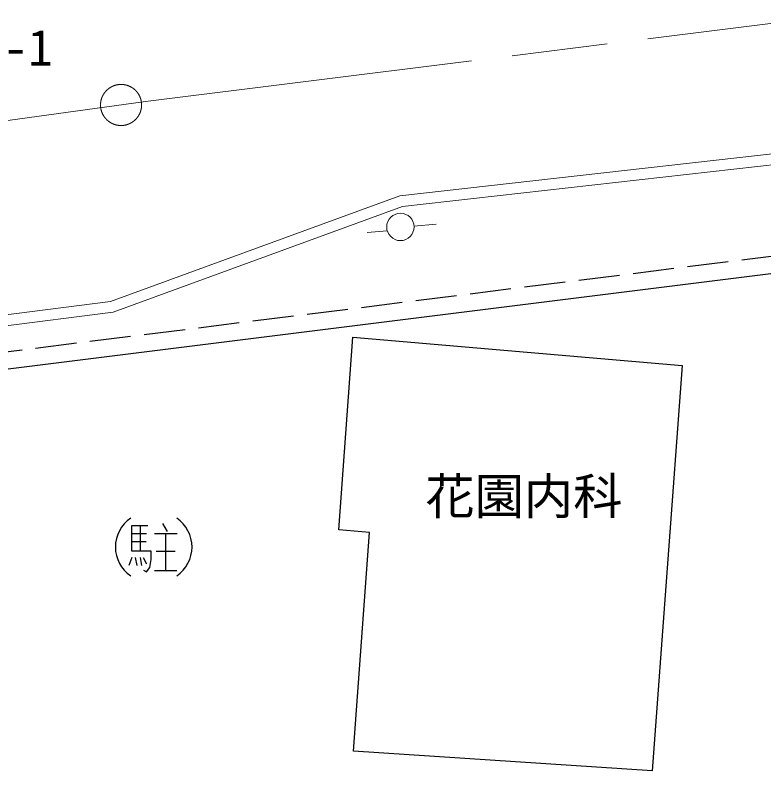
# Model space of a CAD drawing. Units: millimetres, scale not verified. Extents: x 40000 to 680000, y 20000 to 380000.
# Drawn here: x 161779 to 189131, y 264909 to 292521 of the extents above; entities that cross this region are included whole.
import ezdxf
from ezdxf.enums import TextEntityAlignment as Align

# ---------------------------------------------------------------- set-up
doc = ezdxf.new("R2010")
doc.units = ezdxf.units.MM
doc.header["$LTSCALE"] = 1000
doc.linetypes.add('CHAIN', pattern=[18.5, 12, -1.5, 3.5, -1.5])
for name, color, linetype, lineweight in [('M-BGD', 7, 'Continuous', 25), ('M-BMK', 2, 'CHAIN', 13), ('M-BMK-SRVR', 3, 'Continuous', 25), ('M-WORK', 1, 'Continuous', 13)]:
    doc.layers.add(name, color=color, linetype=linetype, lineweight=lineweight)
doc.styles.add('ＭＳ ゴシック', font='')
doc.styles.get('ＭＳ ゴシック').set_extended_font_data('MS Gothic')

msp = doc.modelspace()

# ---------------------------------------------------------------- linework, layer by layer
at = {"layer": 'M-BGD'}
for p, q in [((227254, 287801), (97471, 271576)), ((189815, 283755), (188326, 283569)), ((187830, 283507), (186342, 283321)), ((185846, 283259), (184357, 283073)), ((181877, 282763), (180388, 282577)), ((183861, 283011), (182373, 282825)), ((179892, 282515), (178404, 282329)), ((177908, 282267), (176419, 282081)), ((175923, 282019), (174435, 281832)), ((173938, 281770), (172450, 281584)), ((171954, 281522), (170465, 281336)), ((169969, 281274), (168481, 281088)), ((167985, 281026), (166496, 280840)), ((166000, 280778), (164512, 280592)), ((173604, 273716), (174115, 280750)), ((174115, 280750), (186141, 279721)), ((162031, 280282), (160543, 280096)), ((164016, 280530), (162527, 280344)), ((186141, 279721), (185048, 264909)), ((167164, 273943), (167338, 273649)), ((166045, 272940), (166045, 273878)), ((166045, 273878), (166630, 273878)), ((166342, 273878), (166343, 272940)), ((174723, 273623), (173604, 273716)), ((166045, 273587), (166575, 273587)), ((166873, 273587), (167694, 273587)), ((166873, 273587), (167688, 273587)), ((167277, 273587), (167277, 272236)), ((174140, 265627), (174723, 273623)), ((166045, 273293), (166572, 273293)), ((166753, 272940), (166045, 272940)), ((166754, 272636), (166753, 272940)), ((166931, 272940), (167630, 272941)), ((166048, 272704), (165931, 272414)), ((166165, 272706), (166226, 272414)), ((166342, 272704), (166400, 272416)), ((166459, 272704), (166577, 272469)), ((166695, 272345), (166754, 272636)), ((166573, 272177), (166695, 272345)), ((166463, 272239), (166573, 272177)), ((166870, 272236), (167685, 272236)), ((185048, 264909), (174140, 265627))]:
    msp.add_line(p, q, dxfattribs=at)
for centre, start, end in [((166705, 273087), 123.8761, 236.1661), ((166977, 273087), 303.8761, 56.1661)]:
    msp.add_arc(centre, 1264, start, end, dxfattribs=at)
at = {"layer": 'M-BMK'}
for p, q in [((166541, 289361), (265787, 301793)), ((66590, 275550), (166541, 289361))]:
    msp.add_line(p, q, dxfattribs=at)
msp.add_circle((165649, 289238), 750, dxfattribs=at)
at = {"layer": 'M-WORK'}
for p, q in [((175838, 285920), (198859, 288515)), ((175930, 285528), (198856, 288112)), ((165265, 282062), (175838, 285920)), ((165360, 281671), (175930, 285528)), ((176349, 284809), (177165, 284889)), ((174644, 284579), (175365, 284643)), ((151685, 280329), (165265, 282062)), ((151702, 279928), (165360, 281671))]:
    msp.add_line(p, q, dxfattribs=at)
msp.add_circle((175852, 284781), 500, dxfattribs=at)

# ---------------------------------------------------------------- texts
at = {"layer": 'M-BGD', "style": 'ＭＳ ゴシック'}
msp.add_text('花園内科', height=1320, rotation=0.021, dxfattribs=at).set_placement((176764, 274943), align=Align.MIDDLE_LEFT)
at = {"layer": 'M-BMK-SRVR', "style": 'ＭＳ ゴシック'}
msp.add_text('248-007-0-1', height=1320, rotation=0.021, dxfattribs=at).set_placement((153273, 290271), align=Align.BOTTOM_LEFT)

doc.saveas('drawing.dxf')
